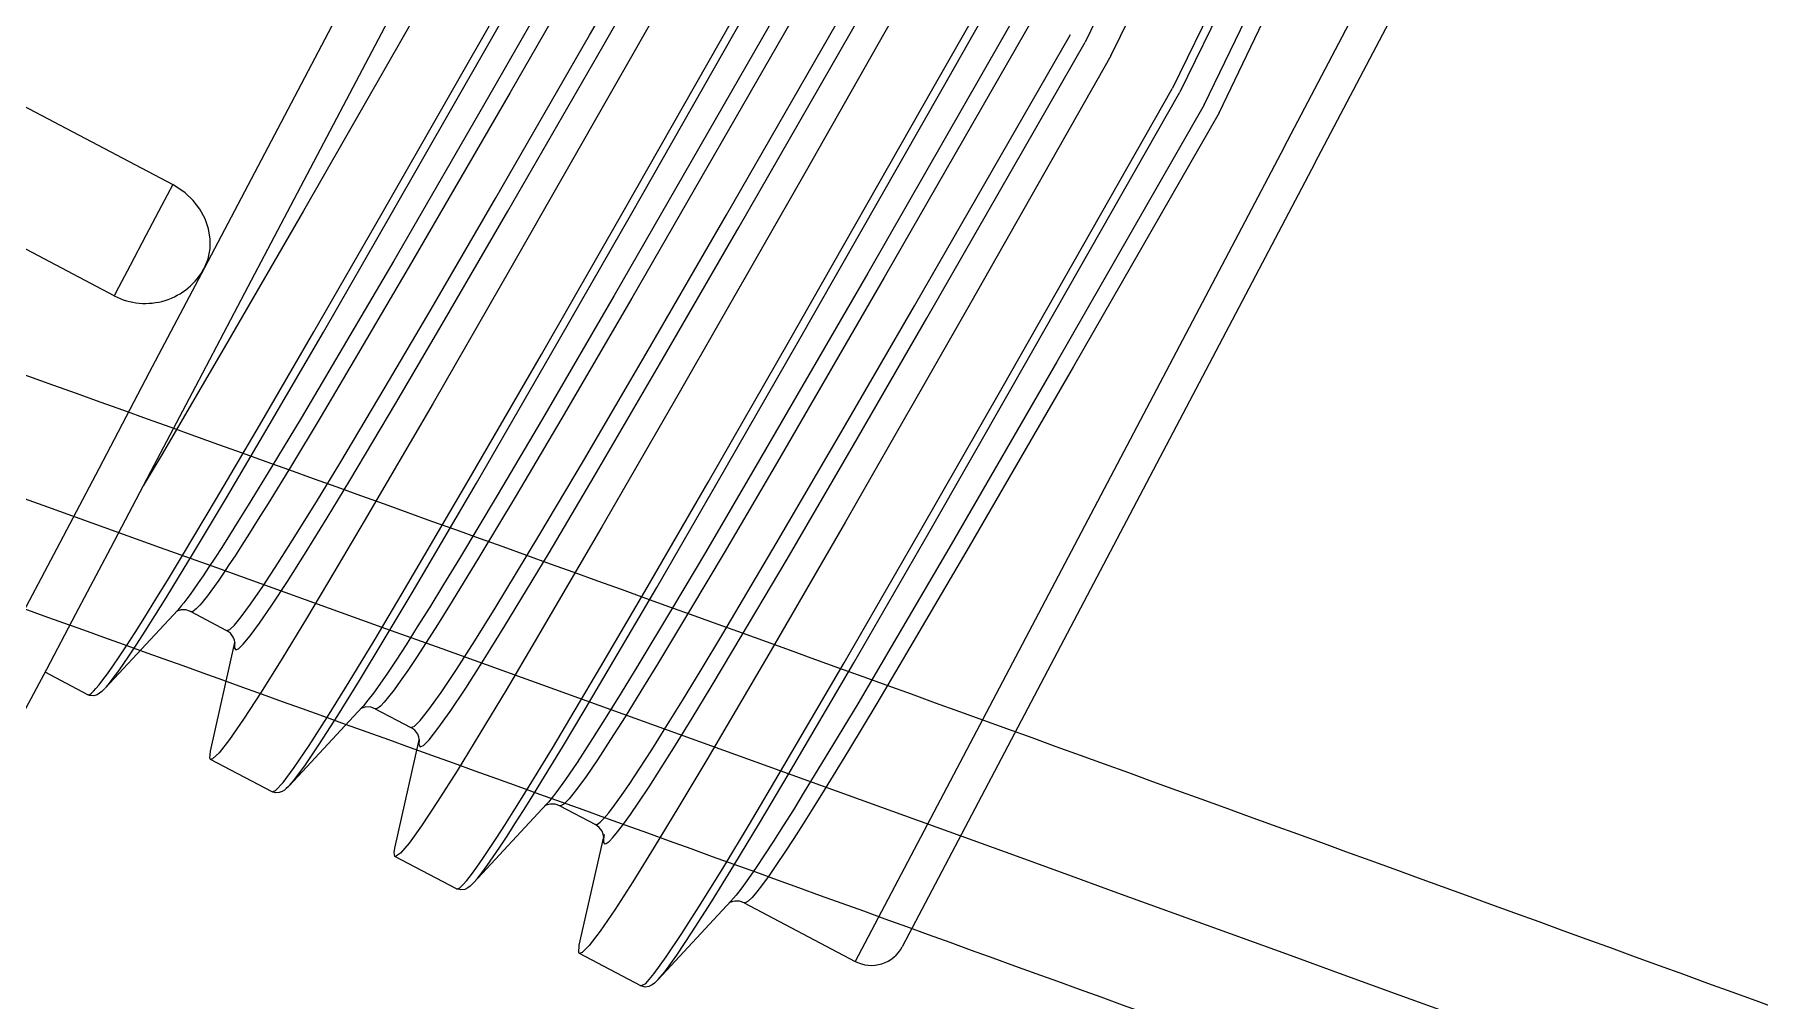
# Model space of a CAD drawing. Header units: metres. Extents: x 1628 to 1845, y 824 to 931.
# Drawn here: x 1706.8069 to 1706.8798, y 879.872 to 879.9129 of the extents above; entities that cross this region are included whole.
import ezdxf

# ---------------------------------------------------------------- set-up
doc = ezdxf.new("R2010")
doc.units = ezdxf.units.M
doc.header["$LTSCALE"] = 0.15
doc.layers.add('hidrosanitário', color=26, linetype='Continuous', lineweight=0)

msp = doc.modelspace()

# ---------------------------------------------------------------- linework, layer by layer
at = {"layer": 'hidrosanitário', "linetype": 'Continuous'}
for p, q in [((1706.859730480357, 879.9081409891204), (1706.877863181433, 879.942584114298)), ((1706.861030220929, 879.9074567362499), (1706.878478669107, 879.9406001208025)), ((1706.857147018519, 879.9246877761242), (1706.851318135953, 879.9125696966095)), ((1706.861378387127, 879.9237304005413), (1706.855012697383, 879.9106246821065)), ((1706.861639726665, 879.9234631615876), (1706.855326739332, 879.910459353648)), ((1706.852407985421, 879.9119959416292), (1706.857667885954, 879.9228195920272)), ((1706.832956710361, 879.9222361319252), (1706.82630176606, 879.91063522704)), ((1706.833584856005, 879.9219054424951), (1706.827004192826, 879.910447544525)), ((1706.856352039808, 879.9099195807045), (1706.861782000002, 879.921205389015)), ((1706.830361939205, 879.9128668724278), (1706.835093103309, 879.9211114205426)), ((1706.830916071799, 879.9123975094943), (1706.835721249188, 879.9207807310028)), ((1706.856980186316, 879.9095888908331), (1706.862339724847, 879.9207428268547)), ((1706.831776529601, 879.9054030863302), (1706.839415819116, 879.918835712025)), ((1706.832148206517, 879.9053452897741), (1706.839729855728, 879.9186703863764)), ((1706.84075515382, 879.9181306146885), (1706.831407198382, 879.9018644980448)), ((1706.84138329944, 879.9177999252712), (1706.832144879365, 879.9017437901451)), ((1706.836154921371, 879.9052774550104), (1706.842891546744, 879.9170059033185)), ((1706.836683261273, 879.9047590979393), (1706.843519693156, 879.9166752134976)), ((1706.844609517346, 879.9161014718246), (1706.839458435282, 879.9070358547352)), ((1706.794726307559, 879.9160306948473), (1706.81273521647, 879.9065498431445)), ((1706.834354045084, 879.9158803612003), (1706.827029776328, 879.9030273350935)), ((1706.823595701977, 879.9147797503823), (1706.818258667491, 879.9054366206855)), ((1706.820364990687, 879.9106709536094), (1706.822811893107, 879.9153188527815)), ((1706.821593548624, 879.9053382943506), (1706.826918966703, 879.9146713014276)), ((1706.844932096261, 879.9107114137472), (1706.847214280271, 879.9147301854722)), ((1706.81987209808, 879.914040425875), (1706.816896399095, 879.9083880758907)), ((1706.821978404991, 879.9053055109474), (1706.827275072422, 879.9145837697155)), ((1706.848553597221, 879.9140250974823), (1706.84212103658, 879.9028105669753)), ((1706.845271711374, 879.910592958909), (1706.847528316446, 879.9145648600537)), ((1706.849181742876, 879.9136944080468), (1706.842820541424, 879.9026173381684)), ((1706.810261224462, 879.9018504872096), (1706.790063116471, 879.9124838502568)), ((1706.826396827527, 879.9059908651926), (1706.830361939205, 879.9128668724278)), ((1706.844096823154, 879.901420794702), (1706.850689990179, 879.9129003860943)), ((1706.844626832423, 879.900905641562), (1706.851318135953, 879.9125696966095)), ((1706.826900175391, 879.9054250357693), (1706.830916071799, 879.9123975094943)), ((1706.852407985421, 879.9119959416292), (1706.846461797222, 879.9015335897201)), ((1706.818012393052, 879.9062021866829), (1706.820364990687, 879.9106709536094)), ((1706.82630176606, 879.91063522704), (1706.822077591381, 879.9033326676298)), ((1706.827004192826, 879.910447544525), (1706.822835418333, 879.9032502183844)), ((1706.838770905079, 879.8998893906909), (1706.844932096261, 879.9107114137472)), ((1706.839141828618, 879.8998309563889), (1706.845271711374, 879.910592958909)), ((1706.847810991165, 879.8979590874031), (1706.855012697383, 879.9106246821065)), ((1706.848179221201, 879.8978948873017), (1706.855326739332, 879.910459353648)), ((1706.856352039808, 879.9099195807045), (1706.850121091609, 879.8990554552691)), ((1706.856980186311, 879.9095888908226), (1706.850818098418, 879.8988574596582)), ((1706.816896399095, 879.9083880758907), (1706.81407803008, 879.9030345747027)), ((1706.859730480357, 879.9081409891204), (1706.84159777928, 879.873697863943)), ((1706.861030220929, 879.9074567362499), (1706.843581772751, 879.8743133516972)), ((1706.839458435282, 879.9070358547352), (1706.834096414152, 879.8976452628266)), ((1706.81273521647, 879.9065498431445), (1706.812260596448, 879.905648300857)), ((1706.813257822981, 879.9062045133745), (1706.81273521647, 879.9065498431445)), ((1706.813604222744, 879.9058747464061), (1706.813257822981, 879.9062045133745)), ((1706.813883992425, 879.9055110975429), (1706.813604222744, 879.9058747464061)), ((1706.815783690893, 879.9019687596202), (1706.818012393052, 879.9062021866829)), ((1706.82365923757, 879.9012838454427), (1706.826396827527, 879.9059908651926)), ((1706.812260596448, 879.905648300857), (1706.811599246637, 879.9043920647208)), ((1706.814105206421, 879.9051036635709), (1706.813883992425, 879.9055110975429)), ((1706.818258667491, 879.9054366206855), (1706.815070038168, 879.8999095320361)), ((1706.818705479003, 879.9003180858421), (1706.821593548624, 879.9053382943506)), ((1706.819103793128, 879.9003112438248), (1706.821978404991, 879.9053055109474)), ((1706.824128137825, 879.9006525839412), (1706.826900175391, 879.9054250357693)), ((1706.828321608571, 879.8993674270126), (1706.831776529601, 879.9054030863302)), ((1706.828712755869, 879.8993465376647), (1706.832148206517, 879.9053452897741)), ((1706.832836444458, 879.8995433086151), (1706.836154921371, 879.9052774550104)), ((1706.814249739018, 879.9046868574841), (1706.814105206421, 879.9051036635709)), ((1706.814322010578, 879.904249458387), (1706.814249739018, 879.9046868574841)), ((1706.833322619182, 879.8989448581727), (1706.836683261273, 879.9047590979393)), ((1706.811599246637, 879.9043920647208), (1706.810931949464, 879.9031245315513)), ((1706.814232571629, 879.9034115887506), (1706.81431628266, 879.9038282932478)), ((1706.81431628266, 879.9038282932478), (1706.814322010578, 879.904249458387)), ((1706.810931949464, 879.9031245315513), (1706.810441210486, 879.9021923712525)), ((1706.81407803008, 879.9030345747027), (1706.811743910338, 879.8986009065942)), ((1706.81407803008, 879.9030345747027), (1706.814232571629, 879.9034115887506)), ((1706.822077591381, 879.9033326676298), (1706.819622954988, 879.8991403416893)), ((1706.822835418333, 879.9032502183844), (1706.820413068802, 879.8991192232019)), ((1706.827029776328, 879.9030273350935), (1706.823742098964, 879.8973121043656)), ((1706.84212103658, 879.9028105669753), (1706.837549724584, 879.8949073849852)), ((1706.842820541424, 879.9026173381684), (1706.838309168673, 879.8948280121709)), ((1706.810441210486, 879.9021923712525), (1706.810261224462, 879.9018504872096)), ((1706.813706946596, 879.8980239770166), (1706.815783690893, 879.9019687596202)), ((1706.831407198382, 879.9018644980448), (1706.82836820661, 879.8966455133267)), ((1706.832144879365, 879.9017437901451), (1706.82914582736, 879.896600672946)), ((1706.846461797222, 879.9015335897201), (1706.841177105127, 879.8922898845666)), ((1706.8217220891, 879.8979880687824), (1706.82365923757, 879.9012838454427)), ((1706.841029301137, 879.8961165736745), (1706.844096823154, 879.901420794702)), ((1706.841520277497, 879.8955272714237), (1706.844626832423, 879.900905641562)), ((1706.816408500553, 879.8963634557084), (1706.818705479003, 879.9003180858421)), ((1706.816817530706, 879.8963772546421), (1706.819103793128, 879.9003112438248)), ((1706.822167063853, 879.8973113584315), (1706.824128137825, 879.9006525839412)), ((1706.815070038168, 879.8999095320361), (1706.81228535329, 879.8951497371862)), ((1706.825173142418, 879.8939160780493), (1706.828321608571, 879.8993674270126)), ((1706.825580939913, 879.8939268262617), (1706.828712755869, 879.8993465376647)), ((1706.830099503887, 879.8948635707658), (1706.832836444458, 879.8995433086151)), ((1706.835370329076, 879.8939584859035), (1706.838770905079, 879.8998893906909)), ((1706.835758275544, 879.89393271287), (1706.839141828618, 879.8998309563889)), ((1706.811743910338, 879.8986009065942), (1706.809603792015, 879.8945357448212)), ((1706.819622954988, 879.8991403416893), (1706.818161161373, 879.8966749627792)), ((1706.820413068802, 879.8991192232019), (1706.818970514773, 879.8966903908869)), ((1706.830551584181, 879.894200357884), (1706.833322619182, 879.8989448581727)), ((1706.850121091609, 879.8990554552691), (1706.845653966214, 879.8913272212454)), ((1706.850818098418, 879.8988574596582), (1706.846409495635, 879.8912403926544)), ((1706.811808211135, 879.8944173227798), (1706.813706946596, 879.8980239770166)), ((1706.819797879163, 879.8947618283677), (1706.8217220891, 879.8979880687824)), ((1706.844314746258, 879.8918463680128), (1706.847810991165, 879.8979590874031)), ((1706.844702358383, 879.8918189835716), (1706.848179221201, 879.8978948873017)), ((1706.820219642982, 879.8940410336403), (1706.822167063853, 879.8973113584315)), ((1706.823742098964, 879.8973121043656), (1706.820833322301, 879.892316596763)), ((1706.834096414152, 879.8976452628266), (1706.830882309294, 879.8920697833158)), ((1706.818161161373, 879.8966749627792), (1706.816928082294, 879.8946235087398)), ((1706.818970514773, 879.8966903908869), (1706.817753655574, 879.894669746769)), ((1706.82836820661, 879.8966455133267), (1706.826455527039, 879.8934024308718)), ((1706.82914582736, 879.896600672946), (1706.827258322043, 879.8934054082541)), ((1706.814588813376, 879.893269365131), (1706.816408500553, 879.8963634557084)), ((1706.815006328254, 879.8932995079123), (1706.816817530706, 879.8963772546421)), ((1706.838258139938, 879.8913702303629), (1706.841029301137, 879.8961165736745)), ((1706.81228535329, 879.8951497371862), (1706.811487175937, 879.8938075153673)), ((1706.838714514157, 879.890715198161), (1706.841520277497, 879.8955272714237)), ((1706.809603792015, 879.8945357448212), (1706.807686624735, 879.890894079282)), ((1706.810111414809, 879.8911942525923), (1706.811808211135, 879.8944173227798)), ((1706.816928082294, 879.8946235087398), (1706.815928024625, 879.8929879652618)), ((1706.817753655574, 879.894669746769), (1706.816766730747, 879.8930591493512)), ((1706.818850644033, 879.8932008439309), (1706.819797879163, 879.8947618283677)), ((1706.828216485104, 879.8916893195341), (1706.830099503887, 879.8948635707658)), ((1706.828645657402, 879.8909825928102), (1706.830551584181, 879.894200357884)), ((1706.837549724584, 879.8949073849852), (1706.835259848505, 879.890997172531)), ((1706.838309168673, 879.8948280121709), (1706.836049410879, 879.8909750114432)), ((1706.819261272352, 879.8924588979165), (1706.820219642982, 879.8940410336403)), ((1706.822439934102, 879.8892527555403), (1706.825173142418, 879.8939160780493)), ((1706.822861564129, 879.8892897773084), (1706.825580939913, 879.8939268262617)), ((1706.832800359752, 879.8895160871162), (1706.835370329076, 879.8939584859035)), ((1706.833201081387, 879.889514849442), (1706.835758275544, 879.89393271287)), ((1706.813151233056, 879.890863941458), (1706.814588813376, 879.893269365131)), ((1706.813575412701, 879.8909069274104), (1706.815006328254, 879.8932995079123)), ((1706.815928024625, 879.8929879652618), (1706.815508031745, 879.8923117322773)), ((1706.816766730747, 879.8930591493512), (1706.816352242588, 879.8923933725567)), ((1706.817972004109, 879.891777721249), (1706.818850644033, 879.8932008439309)), ((1706.826455527039, 879.8934024308718), (1706.824856548004, 879.8907327413496)), ((1706.827258322043, 879.8934054082541), (1706.825680381755, 879.8907756816949)), ((1706.815508031745, 879.8923117322773), (1706.815136284657, 879.891720133758)), ((1706.816352242588, 879.8923933725567), (1706.815985359602, 879.8918110134169)), ((1706.818372566436, 879.8910166535414), (1706.819261272352, 879.8924588979165)), ((1706.820833322301, 879.892316596763), (1706.819547506865, 879.8901390477303)), ((1706.830882309294, 879.8920697833158), (1706.828065981179, 879.8872498820341)), ((1706.841177105127, 879.8922898845666), (1706.838040829898, 879.8868622426911)), ((1706.815136284657, 879.891720133758), (1706.814806372945, 879.8912018619784)), ((1706.815659755987, 879.891300924903), (1706.815370417941, 879.8908542371317)), ((1706.815985359602, 879.8918110134169), (1706.815659755987, 879.891300924903)), ((1706.817194430087, 879.8905480318757), (1706.817972004109, 879.891777721249)), ((1706.82727797023, 879.8901291669985), (1706.828216485104, 879.8916893195341)), ((1706.835995802986, 879.8875518354729), (1706.838258139938, 879.8913702303629)), ((1706.841126919951, 879.886319610012), (1706.844314746258, 879.8918463680128)), ((1706.841531682917, 879.8863248017773), (1706.844702358383, 879.8918189835716)), ((1706.845653966214, 879.8913272212454), (1706.84312054151, 879.886997289167)), ((1706.807686624735, 879.890894079282), (1706.806018351525, 879.8877251888474)), ((1706.808637859126, 879.8883952287377), (1706.810111414809, 879.8911942525923)), ((1706.812552829818, 879.8898778698473), (1706.813151233056, 879.890863941458)), ((1706.812979757307, 879.8899261558785), (1706.813575412701, 879.8909069274104)), ((1706.814513215686, 879.8907479195544), (1706.814252675302, 879.8903509469031)), ((1706.814806372945, 879.8912018619784), (1706.814513215686, 879.8907479195544)), ((1706.815370417941, 879.8908542371317), (1706.815113262607, 879.890463694442)), ((1706.81758639677, 879.8897706313279), (1706.818372566436, 879.8910166535414)), ((1706.824856548004, 879.8907327413496), (1706.824189591221, 879.889635980402)), ((1706.825680381755, 879.8907756816949), (1706.825022190289, 879.889695570895)), ((1706.82769597016, 879.8894012203003), (1706.828645657402, 879.8909825928102)), ((1706.835259848505, 879.890997172531), (1706.833826666023, 879.8885789480877)), ((1706.836049410879, 879.8909750114432), (1706.834635090246, 879.8885926162478)), ((1706.836424624488, 879.8868444614326), (1706.838714514157, 879.890715198161)), ((1706.846409495635, 879.8912403926544), (1706.843909373206, 879.886973721009)), ((1706.812023187124, 879.8890155276725), (1706.812552829818, 879.8898778698473)), ((1706.812452533007, 879.8890684799811), (1706.812979757307, 879.8899261558785)), ((1706.814020581952, 879.8900037107531), (1706.813814618138, 879.8897019000584)), ((1706.814252675302, 879.8903509469031), (1706.814020581952, 879.8900037107531)), ((1706.814680869107, 879.8898254057948), (1706.814500761825, 879.8895687902071)), ((1706.814884175198, 879.890122168115), (1706.814680869107, 879.8898254057948)), ((1706.815113262607, 879.890463694442), (1706.814884175198, 879.890122168115)), ((1706.816541102248, 879.889549040615), (1706.817194430087, 879.8905480318757)), ((1706.819547506865, 879.8901390477303), (1706.818386503192, 879.8881985790516)), ((1706.82636948022, 879.888639404648), (1706.82727797023, 879.8901291669985)), ((1706.813471209553, 879.8892167682617), (1706.813329759285, 879.8890260757479)), ((1706.813632166583, 879.8894408314976), (1706.813471209553, 879.8892167682617)), ((1706.813814618138, 879.8897019000584), (1706.813632166583, 879.8894408314976)), ((1706.814202210406, 879.8891613587565), (1706.81407996132, 879.8890036089177)), ((1706.814341862643, 879.8893486358814), (1706.814202210406, 879.8891613587565)), ((1706.814500761825, 879.8895687902071), (1706.814341862643, 879.8893486358814)), ((1706.816029087481, 879.8888030353827), (1706.816541102248, 879.889549040615)), ((1706.816926193587, 879.8887585750894), (1706.81758639677, 879.8897706313279)), ((1706.82125207094, 879.8872605910032), (1706.822439934102, 879.8892527555403)), ((1706.821679414129, 879.8873084634598), (1706.822861564129, 879.8892897773084)), ((1706.824189591221, 879.889635980402), (1706.823601657654, 879.8886807168745)), ((1706.825022190289, 879.889695570895), (1706.824441973708, 879.8887549661521)), ((1706.82677688434, 879.8878913329366), (1706.82769597016, 879.8894012203003)), ((1706.830842290896, 879.8861696258103), (1706.832800359752, 879.8895160871162)), ((1706.831253011369, 879.8861875454792), (1706.833201081387, 879.889514849442)), ((1706.807406116756, 879.8860555300665), (1706.808637859126, 879.8883952287377)), ((1706.812944042417, 879.888554644118), (1706.809872891738, 879.8852471179674)), ((1706.811553551626, 879.8882614958756), (1706.812023187124, 879.8890155276725)), ((1706.811985039193, 879.8883185776166), (1706.812452533007, 879.8890684799811)), ((1706.812888953766, 879.8884916937019), (1706.812881031371, 879.8884868099198)), ((1706.812956034152, 879.8885242056939), (1706.812888953766, 879.8884916937019)), ((1706.813004473494, 879.8886215904716), (1706.81294404261, 879.8885546443258)), ((1706.813093464904, 879.8885605230793), (1706.812956034152, 879.8885242056939)), ((1706.81309804963, 879.8887314864027), (1706.813004473494, 879.8886215904716)), ((1706.81328246915, 879.8885602683062), (1706.813093464904, 879.8885605230793)), ((1706.813205946948, 879.8888653564817), (1706.81309804963, 879.8887314864027)), ((1706.813329759285, 879.8890260757479), (1706.813205946948, 879.8888653564817)), ((1706.813491344558, 879.8884944956434), (1706.81328246915, 879.8885602683062)), ((1706.813523395328, 879.8884827529704), (1706.813502509941, 879.8884887146145)), ((1706.813502544073, 879.888488696629), (1706.815010791367, 879.8876946746815)), ((1706.813550823411, 879.8884852455652), (1706.813523395328, 879.8884827529704)), ((1706.813584621329, 879.8884977763418), (1706.813550823411, 879.8884852455652)), ((1706.813625624375, 879.8885216853888), (1706.813584621329, 879.8884977763418)), ((1706.81367473142, 879.8885585086144), (1706.813625624375, 879.8885216853888)), ((1706.813732919871, 879.8886099596583), (1706.81367473142, 879.8885585086144)), ((1706.813801275519, 879.8886779521221), (1706.813732919871, 879.8886099596583)), ((1706.813881000717, 879.8887646161287), (1706.813801275519, 879.8886779521221)), ((1706.813973415578, 879.8888723061888), (1706.813881000717, 879.8887646161287)), ((1706.81407996132, 879.8890036089177), (1706.813973415578, 879.8888723061888)), ((1706.81563434279, 879.8882683332259), (1706.816029087481, 879.8888030353827)), ((1706.816409157754, 879.8880030320603), (1706.816926193587, 879.8887585750894)), ((1706.823601657654, 879.8886807168745), (1706.823076862354, 879.887839945179)), ((1706.824441973708, 879.8887549661521), (1706.823924054053, 879.887927255027)), ((1706.825504597289, 879.887247974308), (1706.82636948022, 879.888639404648)), ((1706.833826666023, 879.8885789480877), (1706.832404098195, 879.8862132253374)), ((1706.834635090246, 879.8885926162478), (1706.83323123137, 879.8862624342022)), ((1706.811140606958, 879.8876092770635), (1706.811553551626, 879.8882614958756)), ((1706.811214244816, 879.887113366536), (1706.811573948349, 879.8876699382084)), ((1706.811573948349, 879.8876699382084), (1706.811985039193, 879.8883185776166)), ((1706.815008942001, 879.8876956982111), (1706.815010571629, 879.8876947910545)), ((1706.815174335078, 879.8875745615209), (1706.815010565396, 879.8876948094686)), ((1706.815010571629, 879.8876947910545), (1706.815025703161, 879.8876895402874)), ((1706.815025703161, 879.8876895402874), (1706.81514400314, 879.8877346390476)), ((1706.81514400314, 879.8877346390476), (1706.81534291764, 879.887919402899)), ((1706.81534291764, 879.887919402899), (1706.81563434279, 879.8882683332259)), ((1706.81601093994, 879.887461733469), (1706.816409157754, 879.8880030320603)), ((1706.818386503192, 879.8881985790516), (1706.817358444821, 879.8865106404077)), ((1706.823076862354, 879.887839945179), (1706.82260117993, 879.8870906731889)), ((1706.823924054053, 879.887927255027), (1706.823454588312, 879.8871897916259)), ((1706.825902191668, 879.8864812689638), (1706.82677688434, 879.8878913329366)), ((1706.810466703208, 879.8865765363811), (1706.810779331748, 879.8870496572412)), ((1706.810779331748, 879.8870496572412), (1706.811140606958, 879.8876092770635)), ((1706.810902935973, 879.8866428168568), (1706.811214244816, 879.887113366536)), ((1706.814330463072, 879.8825906596147), (1706.815360627996, 879.887179555839)), ((1706.815295533434, 879.8874099153971), (1706.815174335078, 879.8875745615209)), ((1706.815343816532, 879.8872866303658), (1706.815295533434, 879.8874099153971)), ((1706.815359330662, 879.8872045131076), (1706.815343816532, 879.8872866303658)), ((1706.815352791071, 879.8871202304812), (1706.815347726428, 879.8869488856461)), ((1706.815347726428, 879.8869488856461), (1706.815399327921, 879.8868772922286)), ((1706.815363088522, 879.887175053227), (1706.815352791071, 879.8871202304812)), ((1706.815361374013, 879.8871652044348), (1706.815359330662, 879.8872045131076)), ((1706.815363925046, 879.8871817826051), (1706.815361275698, 879.8871604700565)), ((1706.815361275698, 879.8871604700565), (1706.815361374013, 879.8871652044348)), ((1706.815399327921, 879.8868772922286), (1706.815517554106, 879.8869222507366)), ((1706.815517554106, 879.8869222507366), (1706.815717396777, 879.8871087788165)), ((1706.815717396777, 879.8871087788165), (1706.81601093994, 879.887461733469)), ((1706.820194631206, 879.8855161754808), (1706.82125207094, 879.8872605910032)), ((1706.820626820275, 879.8855732512906), (1706.821679414129, 879.8873084634598)), ((1706.82260117993, 879.8870906731889), (1706.822179013671, 879.8864394477627)), ((1706.823454588312, 879.8871897916259), (1706.823037920831, 879.8865490110906)), ((1706.824733322653, 879.8860409299685), (1706.825504597289, 879.887247974308)), ((1706.828065981179, 879.8872498820341), (1706.826832597121, 879.8851719265743)), ((1706.835082441032, 879.8860336082456), (1706.835995802986, 879.8875518354729)), ((1706.84312054151, 879.886997289167), (1706.84169789875, 879.8845955287519)), ((1706.843909373206, 879.886973721009), (1706.842505443949, 879.8846075085934)), ((1706.809972286621, 879.8858603594055), (1706.810199490094, 879.8861833557434)), ((1706.810199490094, 879.8861833557434), (1706.810466703208, 879.8865765363811)), ((1706.81041050062, 879.8859305359157), (1706.810636809427, 879.8862517674178)), ((1706.810636809427, 879.8862517674178), (1706.810902935973, 879.8866428168568)), ((1706.817358444821, 879.8865106404077), (1706.816470437249, 879.8850887287177)), ((1706.822179013671, 879.8864394477627), (1706.821809631758, 879.8858842880644)), ((1706.823037920831, 879.8865490110906), (1706.822673328684, 879.8860029496863)), ((1706.825122515562, 879.8852582642884), (1706.825902191668, 879.8864812689638)), ((1706.830172783307, 879.8843643096105), (1706.831253011369, 879.8861875454792)), ((1706.832404098195, 879.8862132253374), (1706.831695757151, 879.885054033961)), ((1706.83323123137, 879.8862624342022), (1706.832532194668, 879.8851209168369)), ((1706.838040829898, 879.8868622426911), (1706.835320642191, 879.8822249604303)), ((1706.835500402149, 879.8853056034876), (1706.836424624488, 879.8868444614326)), ((1706.838339734749, 879.8815538440462), (1706.841126919951, 879.886319610012)), ((1706.838758879574, 879.8815863522844), (1706.841531682917, 879.8863248017773)), ((1706.806431637942, 879.884204504362), (1706.807406116756, 879.8860555300665)), ((1706.809140183304, 879.8849753889489), (1706.807337180715, 879.8859245858301)), ((1706.809620665698, 879.8853932828387), (1706.809780729319, 879.8855995155651)), ((1706.809780729319, 879.8855995155651), (1706.809972286621, 879.8858603594055)), ((1706.809928366207, 879.8853086496753), (1706.810060203628, 879.8854660865953)), ((1706.810060203628, 879.8854660865953), (1706.810219678405, 879.8856711466232)), ((1706.810219678405, 879.8856711466232), (1706.81041050062, 879.8859305359157)), ((1706.819274950896, 879.8840334362984), (1706.820194631206, 879.8855161754808)), ((1706.819711082048, 879.8840979986797), (1706.820626820275, 879.8855732512906)), ((1706.821809631758, 879.8858842880644), (1706.821490322028, 879.8854200121046)), ((1706.822358135297, 879.8855464929428), (1706.822091506519, 879.8851769354668)), ((1706.822673328684, 879.8860029496863), (1706.822358135297, 879.8855464929428)), ((1706.824082924247, 879.8850642339875), (1706.824733322653, 879.8860409299685)), ((1706.829756323496, 879.8843354382697), (1706.830842290896, 879.8861696258103)), ((1706.834288091861, 879.8847295189197), (1706.835082441032, 879.8860336082456)), ((1706.809140183304, 879.8849753889489), (1706.80917624341, 879.8849709957302)), ((1706.8092139549, 879.8849452867429), (1706.809156850938, 879.8849671469253)), ((1706.80917624341, 879.8849709957302), (1706.809227058641, 879.8849909721029)), ((1706.80939925922, 879.8849323106105), (1706.8092139549, 879.8849452867429)), ((1706.809227058641, 879.8849909721029), (1706.80929436647, 879.8850387796355)), ((1706.80929436647, 879.8850387796355), (1706.809380581279, 879.8851185207576)), ((1706.809380581279, 879.8851185207576), (1706.809488369806, 879.8852349234152)), ((1706.809536878831, 879.8849743485756), (1706.80939925922, 879.8849323106105)), ((1706.809488369806, 879.8852349234152), (1706.809620665698, 879.8853932828387)), ((1706.809642223114, 879.8850363155306), (1706.809536878831, 879.8849743485756)), ((1706.80973195253, 879.8851079431905), (1706.809642223114, 879.8850363155306)), ((1706.809817476701, 879.8851891854227), (1706.80973195253, 879.8851079431905)), ((1706.8098693195, 879.8852432778702), (1706.809817476701, 879.8851891854227)), ((1706.809872891436, 879.8852471176427), (1706.809928366207, 879.8853086496753)), ((1706.816470437249, 879.8850887287177), (1706.815728502995, 879.8839442837733)), ((1706.820991295863, 879.884743251081), (1706.820798969097, 879.8845115922835)), ((1706.821220238282, 879.8850438916089), (1706.820991295863, 879.884743251081)), ((1706.821490322028, 879.8854200121046), (1706.821220238282, 879.8850438916089)), ((1706.821865462312, 879.8848818004514), (1706.821675534254, 879.8846546983622)), ((1706.822091506519, 879.8851769354668), (1706.821865462312, 879.8848818004514)), ((1706.823571161541, 879.884344491967), (1706.824082924247, 879.8850642339875)), ((1706.824465448825, 879.8842688968138), (1706.825122515562, 879.8852582642884)), ((1706.826832597121, 879.8851719265743), (1706.825727632652, 879.8833379045467)), ((1706.831695757151, 879.885054033961), (1706.831018760309, 879.8839629507166)), ((1706.832532194668, 879.8851209168369), (1706.831864073924, 879.8840466939363)), ((1706.833590523688, 879.8836013558054), (1706.834288091861, 879.8847295189197)), ((1706.834696784347, 879.883983907282), (1706.835500402149, 879.8853056034876)), ((1706.820742486111, 879.8844491271719), (1706.817671402091, 879.8811416728403)), ((1706.818499270413, 879.8828242273931), (1706.819274950896, 879.8840334362984)), ((1706.81893840943, 879.8828945018466), (1706.819711082048, 879.8840979986797)), ((1706.820699635945, 879.8843931075002), (1706.820678316826, 879.884380046078)), ((1706.82077598622, 879.8844267467779), (1706.820699635945, 879.8843931075002)), ((1706.820798969097, 879.8845115922835), (1706.820742486111, 879.8844491271719)), ((1706.820904821334, 879.8844567245441), (1706.82077598622, 879.8844267467779)), ((1706.821109182295, 879.8844500584913), (1706.820904821334, 879.8844567245441)), ((1706.821301213041, 879.8843830640279), (1706.821109182295, 879.8844500584913)), ((1706.821300987507, 879.8843831794055), (1706.822809234792, 879.8835891574626)), ((1706.821316446957, 879.8843779449716), (1706.821301203599, 879.8843830663085)), ((1706.821400720822, 879.8844016074828), (1706.821316446957, 879.8843779449716)), ((1706.82152089436, 879.8844946846763), (1706.821400720822, 879.8844016074828)), ((1706.821675534254, 879.8846546983622), (1706.82152089436, 879.8844946846763)), ((1706.823204230813, 879.8838838437031), (1706.823571161541, 879.884344491967)), ((1706.823948921967, 879.8835401002424), (1706.824465448825, 879.8842688968138)), ((1706.828789512607, 879.8827215045286), (1706.829756323496, 879.8843354382697)), ((1706.829211176575, 879.8827602745868), (1706.830172783307, 879.8843643096105)), ((1706.831864073924, 879.8840466939363), (1706.831246615321, 879.883074297887)), ((1706.84169789875, 879.8845955287519), (1706.840481541904, 879.882568184525)), ((1706.842505443949, 879.8846075085934), (1706.841305079572, 879.8826105435872)), ((1706.815728502995, 879.8839442837733), (1706.815137535023, 879.8830865997774)), ((1706.822806634613, 879.8835906259391), (1706.822809009226, 879.8835892769408)), ((1706.822972687831, 879.8834691493556), (1706.822809002984, 879.8835893104446)), ((1706.822809009226, 879.8835892769408), (1706.822821867752, 879.8835844988051)), ((1706.822821867752, 879.8835844988051), (1706.822960083607, 879.8836420793458)), ((1706.822960083607, 879.8836420793458), (1706.823204230813, 879.8838838437031)), ((1706.823093915489, 879.8833045285652), (1706.822972687831, 879.8834691493556)), ((1706.823142236788, 879.8831812033544), (1706.823093915489, 879.8833045285652)), ((1706.82357911746, 879.8830739915649), (1706.823948921967, 879.8835401002424)), ((1706.825727632652, 879.8833379045467), (1706.82475878797, 879.8817624425022)), ((1706.831018760309, 879.8839629507166), (1706.830393124137, 879.8829750207695)), ((1706.832991486256, 879.8826501157386), (1706.833590523688, 879.8836013558054)), ((1706.833991257089, 879.88284062435), (1706.834696784347, 879.883983907282)), ((1706.814301683997, 879.8822934828294), (1706.814330463072, 879.8825906596147)), ((1706.815137535023, 879.8830865997774), (1706.814701258907, 879.8825227534707)), ((1706.817872729618, 879.8818983090415), (1706.818499270413, 879.8828242273931)), ((1706.818313919098, 879.8819724769927), (1706.81893840943, 879.8828945018466)), ((1706.822128906507, 879.8784851423906), (1706.823159069857, 879.883074031597)), ((1706.823157769545, 879.8830990260188), (1706.823142236788, 879.8831812033544)), ((1706.823159724496, 879.8830552695703), (1706.82314336872, 879.8828646191938)), ((1706.82314336872, 879.8828646191938), (1706.82319550814, 879.8827722786133)), ((1706.823159816249, 879.8830596845459), (1706.823157769545, 879.8830990260188)), ((1706.823162366919, 879.8830762453334), (1706.823159717502, 879.8830549330102)), ((1706.823159717502, 879.8830549330102), (1706.823159816249, 879.8830596845459)), ((1706.82319550814, 879.8827722786133), (1706.823333686178, 879.8828297876524)), ((1706.823333686178, 879.8828297876524), (1706.82357911746, 879.8830739915649)), ((1706.827916760708, 879.8812861827381), (1706.828789512607, 879.8827215045286)), ((1706.82834313893, 879.8813338974113), (1706.829211176575, 879.8827602745868)), ((1706.830393124137, 879.8829750207695), (1706.829831248017, 879.8821122745029)), ((1706.831246615321, 879.883074297887), (1706.830692050519, 879.8822254401385)), ((1706.83248749688, 879.8818674799726), (1706.832991486256, 879.8826501157386)), ((1706.833385567137, 879.8818767463), (1706.833991257089, 879.88284062435)), ((1706.840481541904, 879.882568184525), (1706.839441436465, 879.880862822882)), ((1706.841305079572, 879.8826105435872), (1706.84027862976, 879.8809311219765)), ((1706.814333889246, 879.8822411446889), (1706.814301683997, 879.8822934828294)), ((1706.814422204026, 879.8822575494133), (1706.814333889246, 879.8822411446889)), ((1706.816938627257, 879.8808698714523), (1706.814333889246, 879.8822411446889)), ((1706.814701258907, 879.8825227534707), (1706.814422204026, 879.8822575494133)), ((1706.817399318254, 879.881263254213), (1706.817872729618, 879.8818983090415)), ((1706.817841584992, 879.8813394670696), (1706.818313919098, 879.8819724769927)), ((1706.829831248017, 879.8821122745029), (1706.829343852872, 879.8813932929182)), ((1706.830692050519, 879.8822254401385), (1706.830210954347, 879.8815184241911)), ((1706.832063427835, 879.88122686071), (1706.83248749688, 879.8818674799726)), ((1706.832876161508, 879.8810838210792), (1706.833385567137, 879.8818767463)), ((1706.835320642191, 879.8822249604303), (1706.834141287068, 879.8802496331103)), ((1706.817081822233, 879.8809243629779), (1706.817399318254, 879.881263254213)), ((1706.817610674694, 879.8810784161441), (1706.817531722732, 879.8810036152403)), ((1706.81767120691, 879.8811415016506), (1706.817610674694, 879.8810784161441)), ((1706.817671353203, 879.8811416201685), (1706.817841584992, 879.8813394670696)), ((1706.82475878797, 879.8817624425022), (1706.82393271069, 879.8804581676035)), ((1706.827513077075, 879.8806317242728), (1706.827916760708, 879.8812861827381)), ((1706.827941617166, 879.8806835357312), (1706.82834313893, 879.8813338974113)), ((1706.829343852872, 879.8813932929182), (1706.828939395706, 879.8808319473663)), ((1706.830210954347, 879.8815184241911), (1706.829811668275, 879.8809669015335)), ((1706.831709522943, 879.8807105723953), (1706.832063427835, 879.88122686071)), ((1706.832447715621, 879.8804348868706), (1706.832876161508, 879.8810838210792)), ((1706.837121422139, 879.8795039332184), (1706.838339734749, 879.8815538440462)), ((1706.837546577466, 879.8795478576857), (1706.838758879574, 879.8815863522844)), ((1706.816935918268, 879.8808714206858), (1706.816938626976, 879.8808698716006)), ((1706.817081172222, 879.880825331339), (1706.816936009368, 879.8808714544826)), ((1706.816938626976, 879.8808698716006), (1706.817081822233, 879.8809243629779)), ((1706.817238504937, 879.8808347408143), (1706.817081172222, 879.880825331339)), ((1706.817364982631, 879.8808836766583), (1706.817238504937, 879.8808347408143)), ((1706.817454984902, 879.8809411598903), (1706.817364982631, 879.8808836766583)), ((1706.817531722732, 879.8810036152403), (1706.817454984902, 879.8809411598903)), ((1706.82393271069, 879.8804581676035), (1706.823254944434, 879.8794356099828)), ((1706.828540929892, 879.8803436103204), (1706.825469781256, 879.8770360863717)), ((1706.827131762142, 879.8800207229714), (1706.827513077075, 879.8806317242728)), ((1706.827562319301, 879.8800763553869), (1706.827941617166, 879.8806835357312)), ((1706.828620364879, 879.8804323177), (1706.828540929892, 879.8803436103204)), ((1706.82870334427, 879.8803512303501), (1706.828574536356, 879.8803212758017)), ((1706.828939395706, 879.8808319473663), (1706.828620364879, 879.8804323177)), ((1706.828907533754, 879.8803445718048), (1706.82870334427, 879.8803512303501)), ((1706.82909961408, 879.8802775772075), (1706.828907533754, 879.8803445718048)), ((1706.829272204882, 879.8803479554591), (1706.829135310734, 879.8802719936269)), ((1706.829496644723, 879.8805748829903), (1706.829272204882, 879.8803479554591)), ((1706.829811668275, 879.8809669015335), (1706.829496644723, 879.8805748829903)), ((1706.831414572229, 879.8802995213374), (1706.831709522943, 879.8807105723953)), ((1706.832090340803, 879.8799120064344), (1706.832447715621, 879.8804348868706)), ((1706.839441436465, 879.880862822882), (1706.838977072137, 879.8801133063679)), ((1706.84027862976, 879.8809311219765), (1706.839820350721, 879.8801931648931)), ((1706.826773709829, 879.8794549601283), (1706.827131762142, 879.8800207229714)), ((1706.82720613463, 879.8795141282793), (1706.827562319301, 879.8800763553869)), ((1706.82849816092, 879.8802876376288), (1706.82847676068, 879.8802745293036)), ((1706.828574536356, 879.8803212758017), (1706.82849816092, 879.8802876376288)), ((1706.829099625262, 879.8802775604184), (1706.829097886375, 879.8802785100194)), ((1706.829099430938, 879.8802776621836), (1706.830607678248, 879.8794836402277)), ((1706.829135310734, 879.8802719936269), (1706.829099625262, 879.8802775604184)), ((1706.830812477002, 879.8795814256836), (1706.830971033774, 879.8797426423774)), ((1706.830971033774, 879.8797426423774), (1706.831170211868, 879.8799798253305)), ((1706.831170211868, 879.8799798253305), (1706.831414572229, 879.8802995213374)), ((1706.83179268835, 879.8794958225566), (1706.832090340803, 879.8799120064344)), ((1706.834141287068, 879.8802496331103), (1706.833093776869, 879.8785247456575)), ((1706.838977072137, 879.8801133063679), (1706.838543855644, 879.8794229431963)), ((1706.839820350721, 879.8801931648931), (1706.839392801244, 879.8795135665088)), ((1706.823254944434, 879.8794356099828), (1706.822729885971, 879.8787031213141)), ((1706.826130943285, 879.8784663808048), (1706.826439828218, 879.8789362649362)), ((1706.826439828218, 879.8789362649362), (1706.826773709829, 879.8794549601283)), ((1706.826566626694, 879.8785317109572), (1706.826873963492, 879.8789986691373)), ((1706.826873963492, 879.8789986691373), (1706.82720613463, 879.8795141282793)), ((1706.829927349942, 879.8743796251664), (1706.830957513755, 879.8789685164382)), ((1706.830771296829, 879.8793634489226), (1706.830607471373, 879.8794837579975)), ((1706.830607539169, 879.8794837137228), (1706.830613798272, 879.8794809177169)), ((1706.830613798272, 879.8794809177169), (1706.83069380288, 879.8794947189048)), ((1706.83069380288, 879.8794947189048), (1706.830812477002, 879.8795814256836)), ((1706.830892446066, 879.8791988319703), (1706.830771296829, 879.8793634489226)), ((1706.830940707949, 879.8790755801623), (1706.830892446066, 879.8791988319703)), ((1706.830956215431, 879.8789934884566), (1706.830940707949, 879.8790755801623)), ((1706.83097787996, 879.8790593268835), (1706.830943747782, 879.8788600395882)), ((1706.830958259193, 879.8789541786576), (1706.830956215431, 879.8789934884566)), ((1706.830960811071, 879.8789707536108), (1706.830958160785, 879.8789494368419)), ((1706.830958160785, 879.8789494368419), (1706.830958259193, 879.8789541786576)), ((1706.831186261722, 879.8787694975173), (1706.831345687455, 879.8789323653408)), ((1706.831345687455, 879.8789323653408), (1706.831546294436, 879.8791722630857)), ((1706.831546294436, 879.8791722630857), (1706.83179268835, 879.8794958225566)), ((1706.836031900522, 879.8776986255042), (1706.837121422139, 879.8795039332184)), ((1706.836462215416, 879.877752349682), (1706.837546577466, 879.8795478576857)), ((1706.838543855644, 879.8794229431963), (1706.838138447551, 879.8787867889126)), ((1706.838992683746, 879.8788874619507), (1706.838616099011, 879.8783095817402)), ((1706.839392801244, 879.8795135665088), (1706.838992683746, 879.8788874619507)), ((1706.82209707228, 879.8782956744493), (1706.822128906507, 879.8784851423906)), ((1706.822132332681, 879.8781356274648), (1706.82209707228, 879.8782956744493)), ((1706.82236075121, 879.8782668102316), (1706.82214955034, 879.8781304950916)), ((1706.822729885971, 879.8787031213141), (1706.82236075121, 879.8782668102316)), ((1706.825848196195, 879.8780475850975), (1706.826130943285, 879.8784663808048)), ((1706.826285257538, 879.8781155157025), (1706.826566626694, 879.8785317109572)), ((1706.830943747782, 879.8788600395882), (1706.830946505629, 879.8787284390372)), ((1706.830946505629, 879.8787284390372), (1706.830987477425, 879.8786687880628)), ((1706.830987477425, 879.8786687880628), (1706.83106726654, 879.8786821803996)), ((1706.83106726654, 879.8786821803996), (1706.831186261722, 879.8787694975173)), ((1706.833093776869, 879.8785247456575), (1706.832185367512, 879.8770640807085)), ((1706.837756899562, 879.8781994807342), (1706.837404997907, 879.8776710036465)), ((1706.838138447551, 879.8787867889126), (1706.837756899562, 879.8781994807342)), ((1706.838616099011, 879.8783095817402), (1706.838268755251, 879.8777897626497)), ((1706.82214955034, 879.8781304950916), (1706.822132332681, 879.8781356274648)), ((1706.824737070136, 879.876764354521), (1706.822132332681, 879.8781356274648)), ((1706.825364982561, 879.8773717557536), (1706.825592457351, 879.8776818296843)), ((1706.825592457351, 879.8776818296843), (1706.825848196195, 879.8780475850975)), ((1706.825607413473, 879.8771941660988), (1706.825804255453, 879.8774438456716)), ((1706.825804255453, 879.8774438456716), (1706.826030718488, 879.8777520199843)), ((1706.826030718488, 879.8777520199843), (1706.826285257538, 879.8781155157025)), ((1706.835078564361, 879.8761519963831), (1706.836031900522, 879.8776986255042)), ((1706.835513148545, 879.8762138291385), (1706.836462215416, 879.877752349682)), ((1706.837404997907, 879.8776710036465), (1706.837085664806, 879.8772067777758)), ((1706.838268755251, 879.8777897626497), (1706.837953533935, 879.877333347435)), ((1706.824922332982, 879.876716670265), (1706.824733563581, 879.8767664116841)), ((1706.824733570034, 879.8767664049923), (1706.824737070175, 879.8767643545006)), ((1706.824737070175, 879.8767643545006), (1706.824773029981, 879.8767599445824)), ((1706.824773029981, 879.8767599445824), (1706.824869056065, 879.8768101478471)), ((1706.824869056065, 879.8768101478471), (1706.825001275546, 879.8769319013107)), ((1706.825083698674, 879.8767429789767), (1706.824922332982, 879.876716670265)), ((1706.825001275546, 879.8769319013107), (1706.825167330774, 879.8771205625202)), ((1706.825209892746, 879.8768055527083), (1706.825083698674, 879.8767429789767)), ((1706.825167330774, 879.8771205625202), (1706.825364982561, 879.8773717557536)), ((1706.82530623694, 879.8768774179451), (1706.825209892746, 879.8768055527083)), ((1706.825394484322, 879.8769583091074), (1706.82530623694, 879.8768774179451)), ((1706.825465390501, 879.8770313700908), (1706.825394484322, 879.8769583091074)), ((1706.8254697776, 879.8770360824327), (1706.825607413473, 879.8771941660988)), ((1706.832185367512, 879.8770640807085), (1706.831422239276, 879.8758793777255)), ((1706.83680234449, 879.8768128564633), (1706.836559482602, 879.8764961704486)), ((1706.837085664806, 879.8772067777758), (1706.83680234449, 879.8768128564633)), ((1706.837673832139, 879.8769462997788), (1706.83743403624, 879.8766354377798)), ((1706.837953533935, 879.877333347435), (1706.837673832139, 879.8769462997788)), ((1706.836339373209, 879.8762380929694), (1706.833268221603, 879.8729305658206)), ((1706.834267844861, 879.8748762827335), (1706.835078564361, 879.8761519963831)), ((1706.834705775415, 879.8749444709382), (1706.835513148545, 879.8762138291385)), ((1706.836296481679, 879.8761820509689), (1706.836275206086, 879.8761690142018)), ((1706.836372840102, 879.8762156996503), (1706.836296481679, 879.8761820509689)), ((1706.836559482602, 879.8764961704486), (1706.836339373209, 879.8762380929694)), ((1706.836501700368, 879.8762456882399), (1706.836372840102, 879.8762156996503)), ((1706.836706102789, 879.8762390201026), (1706.836501700368, 879.8762456882399)), ((1706.836898124366, 879.8761720235415), (1706.836706102789, 879.8762390201026)), ((1706.836897874391, 879.8761721449501), (1706.84159777928, 879.873697863943)), ((1706.836899701565, 879.8761712296965), (1706.836898100513, 879.8761720266353)), ((1706.836945439407, 879.8761685249752), (1706.836899701565, 879.8761712296965)), ((1706.837067592932, 879.8762399409046), (1706.836945439407, 879.8761685249752)), ((1706.8372312758, 879.8763982527406), (1706.837067592932, 879.8762399409046)), ((1706.83743403624, 879.8766354377798), (1706.8372312758, 879.8763982527406)), ((1706.831422239276, 879.8758793777255), (1706.830809449013, 879.874980242217)), ((1706.830809449013, 879.874980242217), (1706.830350891046, 879.8743740714607)), ((1706.833605194356, 879.873881829419), (1706.834267844861, 879.8748762827335)), ((1706.834045521988, 879.8739545699374), (1706.834705775415, 879.8749444709382)), ((1706.829906065175, 879.8740588464692), (1706.829927349942, 879.8743796251664)), ((1706.829930776117, 879.8740301102404), (1706.829906065175, 879.8740588464692)), ((1706.830049267053, 879.874065997302), (1706.829930776117, 879.8740301102404)), ((1706.832535513752, 879.8726588372018), (1706.829930776117, 879.8740301102404)), ((1706.830350891046, 879.8743740714607), (1706.830049267053, 879.874065997302)), ((1706.833094880324, 879.8731767422031), (1706.833605194356, 879.873881829419)), ((1706.833536637052, 879.8732521965507), (1706.834045521988, 879.8739545699374)), ((1706.832740011205, 879.8727669117455), (1706.833094880324, 879.8731767422031)), ((1706.83326823354, 879.8729305786813), (1706.833536637052, 879.8732521965507)), ((1706.83270885093, 879.8726116776796), (1706.832531941724, 879.8726610317887)), ((1706.832531948657, 879.8726609298513), (1706.832535513563, 879.872658837301)), ((1706.832535513563, 879.872658837301), (1706.832740011205, 879.8727669117455)), ((1706.83287370611, 879.8726346932602), (1706.83270885093, 879.8726116776796)), ((1706.833005330537, 879.8726981643637), (1706.83287370611, 879.8726346932602)), ((1706.833104462654, 879.8727717403102), (1706.833005330537, 879.8726981643637)), ((1706.833195390238, 879.8728552223141), (1706.833104462654, 879.8727717403102)), ((1706.833263170548, 879.87292513985), (1706.833195390238, 879.8728552223141))]:
    msp.add_line(p, q, dxfattribs=at)
at = {"layer": 'hidrosanitário', "color": 252}
for radius in [0.9061456014126571, 0.9058791726019018, 0.9041094463522866, 0.9026907153113096, 0.8958214832737841, 0.8951386036019684, 0.8842056471849256]:
    msp.add_circle((1707.520815090552, 879.5718501633668), radius, dxfattribs=at)
msp.add_arc((1702.107340676235, 866.78699204675), 13.92321668157464, 67.8227556044032, 70.48964952836155, dxfattribs=at)
at = {"layer": 'hidrosanitário', "linetype": 'Continuous'}
for centre, radius, end in [((1706.811577594975, 879.9043509373176), 0.002825788752043714, 332.2352846131563), ((1706.842282032151, 879.8749976045157), 0.001468852459222723, 332.2352869207737)]:
    msp.add_arc(centre, radius, 242.2352846102571, end, dxfattribs=at)
at = {"layer": 'hidrosanitário', "color": 252}
for points, start_tangent, end_tangent in [([(1706.961853312805, 879.8417581818313), (1706.897026031162, 879.8656841743799), (1706.831714597727, 879.8894196644457), (1706.76753300604, 879.9123856491227)], (-0.9372809017449233, 0.3485749721713012), (-0.9423598905055259, 0.3346010113051262)), ([(1706.958158583472, 879.8331808658307), (1706.935746425348, 879.8414945050102), (1706.876611914192, 879.863220555044), (1706.818217906633, 879.8843775822514), (1706.764404232802, 879.9036150662354)], (-0.9372750671428809, 0.348590660391681), (-0.9423283767230749, 0.334689752490952)), ([(1706.751358651662, 879.8721201878783), (1706.802550899654, 879.8478889928605), (1706.858320762388, 879.821779935725), (1706.915072781825, 879.7955184931183), (1706.938168402089, 879.7849195664086)], (0.9029881787232192, -0.429665392004201), (0.9092443841112051, -0.4162627174780794))]:
    msp.add_spline(points, degree=3, dxfattribs=dict(at, start_tangent=start_tangent, end_tangent=end_tangent))

doc.saveas('drawing.dxf')
